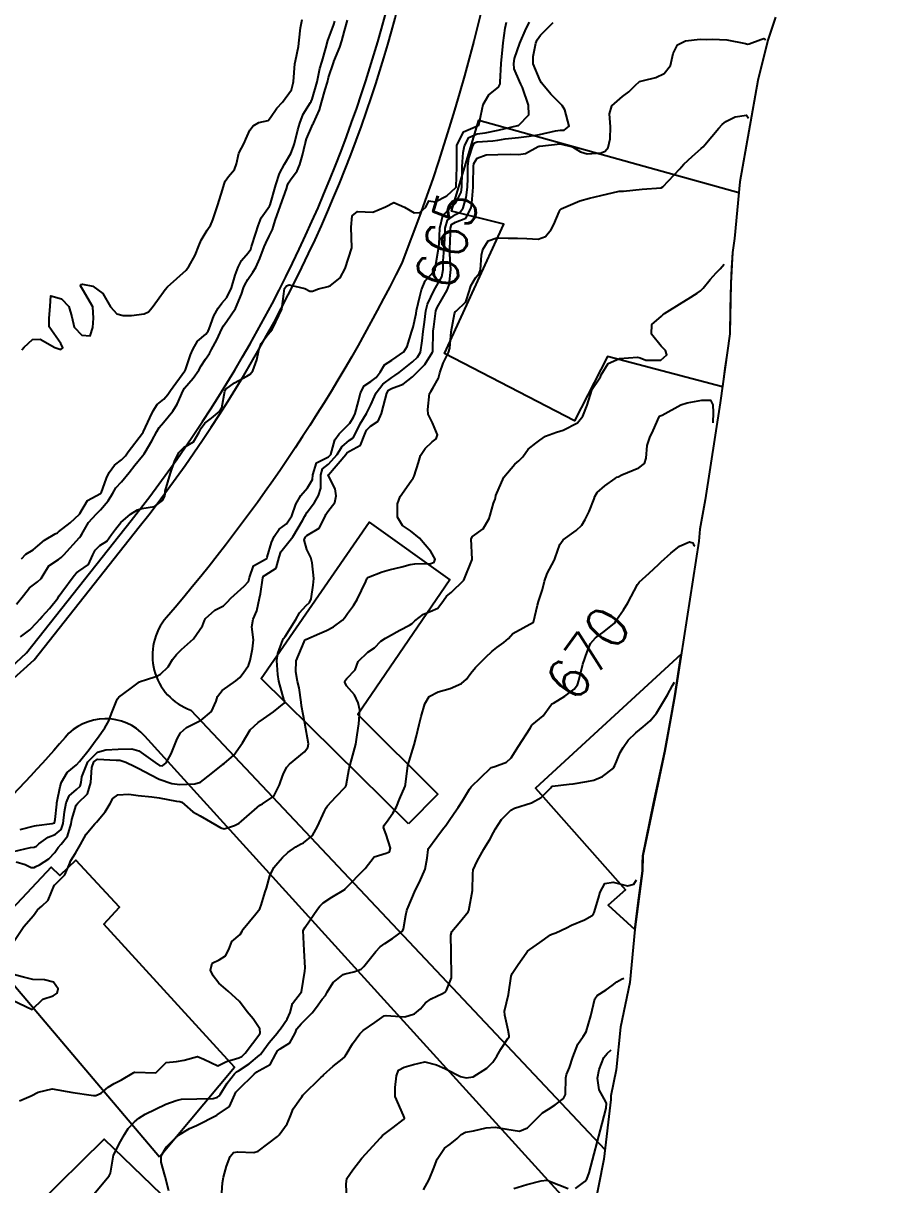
# Model space of a CAD drawing. Header units: metres. Extents: x 292545 to 299085, y 7450245 to 7463078.
# Drawn here: x 296608.3 to 296691.5, y 7459777.6 to 7459889.9 of the extents above; entities that cross this region are included whole.
import ezdxf
from ezdxf.enums import TextEntityAlignment as Align

# ---------------------------------------------------------------- set-up
doc = ezdxf.new("R2010")
doc.units = ezdxf.units.M
for name, color, linetype in [('Area', 45, 'Continuous'), ('Area Verde e Lazer', 94, 'Continuous'), ('Cotas', 45, 'Continuous'), ('Curvas de Nivel 1m', 11, 'Continuous'), ('Curvas de Nivel 5m', 15, 'Continuous'), ('Edificações', 30, 'Continuous'), ('Vias Primárias', 230, 'Continuous')]:
    doc.layers.add(name, color=color, linetype=linetype)
doc.styles.add('Style-STANDARD', font='STANDARD.shx')

msp = doc.modelspace()

# ---------------------------------------------------------------- linework, layer by layer
at = {"layer": 'Area'}
msp.add_polyline3d([(296680.99, 7459890.49, 670.66), (296680.27, 7459888.27, 670.64), (296679.31, 7459884.36, 666.42), (296677.57, 7459874.58, 667.24), (296677.04, 7459869.11, 671.15), (296676.84, 7459867.76, 671.18), (296676.69, 7459864.75, 671.75), (296676.59, 7459859.89, 671.3), (296675.65, 7459853.2, 676.86), (296674.22, 7459843.83, 679.62), (296673.7, 7459841.01, 681.25), (296673.6, 7459839.82, 682.29), (296671.28, 7459824.87, 681.9), (296670.3, 7459819.52, 679.49), (296668.17, 7459809.4, 677.03), (296668.16, 7459807.95, 675.07), (296667.41, 7459802.3, 672.15), (296666.94, 7459797.18, 673.9), (296666.04, 7459792.84, 673.4), (296665.59, 7459788.73, 673.09), (296665.08, 7459786.22, 677), (296665.09, 7459785.85, 677.62), (296664.4, 7459780.1, 673.65), (296663.39, 7459774.86, 674.38)], dxfattribs=at)
at = {"layer": 'Area Verde e Lazer'}
msp.add_lwpolyline([(296550.63, 7459772.2), (296562.64, 7459784.78), (296588.2, 7459810), (296608.61, 7459829.03), (296618.72, 7459841.83, 0.086848), (296641, 7459883.09, 0.079325), (296647.83, 7459924.45, 0.02166), (296648.24, 7459954.06), (296636.58, 7459938.78, 0.038509), (296631.42, 7459928.37, 0.053903), (296631.45, 7459918.75, -0.109616), (296630.3, 7459908.17, -0.222641), (296621.03, 7459898.5, -0.151286), (296608.55, 7459897.64, 0.438059), (296607.11, 7459896.67), (296603.59, 7459889.54), (296592.18, 7459868.24), (296584.12, 7459852.56), (296575.45, 7459835.13), (296565.9, 7459817.52), (296556.8, 7459800.37), (296549.5, 7459786.67), (296541.52, 7459771.29)], format="xyb", dxfattribs=at)
at = {"layer": 'Curvas de Nivel 1m', "flags": 128}
for points, elevation in [([(296608.17, 7459858.34), (296608.38, 7459858.58), (296609.19, 7459859.32), (296609.94, 7459859.36), (296611.34, 7459858.55), (296611.93, 7459858.37), (296612.13, 7459858.54), (296611.94, 7459858.96), (296610.82, 7459860.55), (296610.79, 7459861.37), (296610.91, 7459862.55), (296610.97, 7459863.57), (296611.99, 7459863.26), (296612.71, 7459862.52), (296612.99, 7459861.54), (296613.22, 7459860.52), (296613.95, 7459859.74), (296614.76, 7459859.69), (296615.04, 7459860.5), (296615.08, 7459861.39), (296615.04, 7459862.5), (296614.01, 7459864.21), (296613.82, 7459864.51), (296613.87, 7459864.66), (296614.01, 7459864.69), (296615.01, 7459864.5), (296616, 7459863.79), (296616.74, 7459862.48), (296617.34, 7459861.83), (296617.97, 7459861.65), (296618.76, 7459861.67), (296619.98, 7459861.82), (296620.4, 7459862.02), (296620.77, 7459862.43), (296621.28, 7459863.14), (296622.01, 7459864.17), (296622.23, 7459864.42), (296624.03, 7459866.03), (296624.19, 7459866.23), (296624.3, 7459866.39), (296624.93, 7459867.49), (296625.26, 7459868.38), (296625.51, 7459868.93), (296626.08, 7459869.91), (296626.27, 7459870.18), (296626.4, 7459870.37), (296626.63, 7459870.9), (296627.12, 7459872.35), (296627.56, 7459873.79), (296627.71, 7459874.35), (296627.82, 7459874.65), (296628.13, 7459875.08), (296628.72, 7459875.76), (296628.91, 7459876.33), (296629.15, 7459877.34), (296629.65, 7459878.33), (296629.81, 7459878.69), (296630.19, 7459879.58), (296630.52, 7459879.99), (296631.08, 7459880.31), (296631.98, 7459880.52), (296632.2, 7459880.79), (296632.8, 7459881.7), (296633.37, 7459882.28), (296634.24, 7459883.48), (296634.39, 7459884.12), (296634.42, 7459884.27), (296634.55, 7459885.98), (296634.6, 7459886.27), (296634.9, 7459887.65), (296634.96, 7459888.26), (296635.08, 7459889.48), (296635.26, 7459890.26)], 659), ([(296607.64, 7459833.73), (296608.32, 7459834.57), (296608.9, 7459835.33), (296609.67, 7459835.91), (296610.02, 7459836.21), (296610.21, 7459836.55), (296610.78, 7459837.46), (296611.7, 7459838.05), (296611.98, 7459838.25), (296612.23, 7459838.53), (296613.72, 7459840.19), (296613.87, 7459840.36), (296613.96, 7459840.51), (296614.61, 7459841.63), (296615.37, 7459842.49), (296615.56, 7459842.67), (296615.75, 7459842.86), (296616.5, 7459843.75), (296616.96, 7459844.48), (296617.26, 7459844.99), (296617.78, 7459845.58), (296618.55, 7459846.46), (296619.08, 7459847.17), (296619.82, 7459848.08), (296619.98, 7459848.28), (296620.08, 7459848.44), (296620.72, 7459849.54), (296621.22, 7459850.43), (296621.45, 7459850.82), (296621.85, 7459851.32), (296622.76, 7459852.41), (296623.18, 7459853.09), (296623.74, 7459854.39), (296623.9, 7459854.63), (296624.71, 7459855.58), (296625.27, 7459856.38), (296625.5, 7459856.79), (296625.92, 7459857.42), (296626.3, 7459857.99), (296626.51, 7459858.36), (296627.01, 7459859.3), (296627.49, 7459860.35), (296627.65, 7459860.67), (296627.97, 7459861.1), (296628.8, 7459862.34), (296629.38, 7459863.71), (296629.58, 7459864.33), (296629.7, 7459864.63), (296630.02, 7459865.13), (296630.5, 7459865.84), (296630.77, 7459866.31), (296631.17, 7459867.18), (296631.6, 7459868.3), (296631.73, 7459868.64), (296632.07, 7459869.33), (296632.4, 7459869.97), (296632.5, 7459870.29), (296632.65, 7459870.85), (296633.15, 7459872.28), (296633.74, 7459873.9), (296633.85, 7459874.27), (296633.93, 7459874.47), (296634.13, 7459874.77), (296634.77, 7459875.63), (296635.03, 7459876.26), (296635.28, 7459877.14), (296635.54, 7459878.26), (296635.68, 7459878.75), (296636.19, 7459879.94), (296636.29, 7459880.15), (296636.34, 7459880.25), (296636.92, 7459881.54), (296637.14, 7459882.24), (296637.49, 7459883.49), (296637.7, 7459884.23), (296637.81, 7459884.66), (296638.27, 7459886.09), (296638.31, 7459886.18), (296638.33, 7459886.22), (296638.9, 7459887.6), (296639.08, 7459888.21), (296639.34, 7459889.17), (296639.65, 7459890.21)], 661), ([(296608.01, 7459811.95), (296609.39, 7459812.32), (296609.59, 7459812.36), (296611.08, 7459812.54), (296611.33, 7459812.6), (296611.4, 7459812.92), (296611.53, 7459814.42), (296611.54, 7459814.54), (296611.86, 7459816.11), (296612.01, 7459816.53), (296612.53, 7459817.46), (296613.46, 7459818.21), (296613.73, 7459818.52), (296614.66, 7459819.68), (296615.25, 7459820.49), (296615.35, 7459820.63), (296615.49, 7459820.8), (296616.19, 7459821.8), (296616.57, 7459822.48), (296616.82, 7459823.17), (296617.34, 7459824.47), (296617.41, 7459824.59), (296617.54, 7459824.75), (296618.64, 7459825.55), (296619.55, 7459826.23), (296619.69, 7459826.3), (296620.11, 7459826.43), (296621.2, 7459826.79), (296621.56, 7459826.98), (296622.29, 7459827.7), (296622.74, 7459828.41), (296623.1, 7459828.89), (296623.59, 7459829.35), (296624.74, 7459830.38), (296625.62, 7459831.64), (296625.82, 7459832.17), (296625.91, 7459832.37), (296626.83, 7459833.17), (296627.64, 7459833.58), (296628.03, 7459833.96), (296628.36, 7459834.34), (296629.66, 7459835.47), (296630.07, 7459835.92), (296630.17, 7459836.32), (296630.55, 7459837.45), (296631.7, 7459838.08), (296631.84, 7459838.16), (296631.89, 7459838.3), (296632.29, 7459839.72), (296632.54, 7459840.29), (296633.03, 7459840.99), (296633.74, 7459841.5), (296634.25, 7459842.27), (296634.63, 7459843.4), (296635.13, 7459844.26), (296635.78, 7459845), (296636.24, 7459845.8), (296636.29, 7459846.25), (296636.64, 7459847.4), (296637.81, 7459847.99), (296638.03, 7459848.23), (296638.43, 7459849.62), (296638.83, 7459850.22), (296639.85, 7459851.25), (296640.23, 7459851.82), (296640.39, 7459852.19), (296640.69, 7459853.38), (296640.91, 7459854.19), (296641.25, 7459854.84), (296641.9, 7459855.27), (296642.42, 7459855.66), (296642.8, 7459856.17), (296643.22, 7459856.87), (296643.92, 7459857.35), (296645.09, 7459858.14), (296645.42, 7459858.66), (296645.85, 7459860.13), (296645.97, 7459860.54), (296646.26, 7459861.84), (296646.32, 7459862.13), (296646.63, 7459863.49), (296646.79, 7459864.12), (296647.13, 7459865), (296648.03, 7459865.94), (296648.1, 7459866.04), (296648.12, 7459866.11), (296648.12, 7459866.2), (296648.45, 7459868.1), (296648.49, 7459868.54), (296648.55, 7459870.1), (296648.86, 7459871.33), (296649.62, 7459872.09), (296650.11, 7459872.54), (296650.61, 7459873.59), (296650.69, 7459874.07), (296650.72, 7459875.49), (296650.73, 7459876.07), (296650.83, 7459877.41), (296650.95, 7459878.07), (296651.37, 7459878.87), (296652.18, 7459879.21), (296652.93, 7459879.3), (296654.19, 7459879.56), (296656.1, 7459880.01), (296656.17, 7459880.04), (296656.19, 7459880.06), (296657.16, 7459881.04), (296657.12, 7459882), (296656.54, 7459883.71), (296656.4, 7459884.01), (296656.25, 7459884.31), (296655.76, 7459885.51), (296655.71, 7459886.02), (296655.79, 7459886.49), (296656.29, 7459887.97), (296656.31, 7459888), (296656.91, 7459889.4), (296657.23, 7459890)], 664), ([(296608.03, 7459830.58), (296608.93, 7459831.26), (296609.62, 7459831.97), (296609.9, 7459832.29), (296610.14, 7459832.55), (296610.85, 7459833.33), (296611.65, 7459834.34), (296611.78, 7459834.54), (296612.04, 7459834.91), (296613.22, 7459836.52), (296613.43, 7459836.76), (296613.68, 7459836.95), (296614.61, 7459837.58), (296615.01, 7459838.5), (296615.24, 7459838.96), (296615.71, 7459839.43), (296616.37, 7459839.83), (296616.84, 7459840.48), (296617.21, 7459840.99), (296617.73, 7459841.63), (296618.65, 7459842.46), (296619.33, 7459842.86), (296619.75, 7459843), (296620.98, 7459843.2), (296621.76, 7459843.77), (296621.98, 7459844.2), (296622, 7459844.42), (296622.02, 7459844.66), (296622.54, 7459846.41), (296622.93, 7459847.53), (296623.34, 7459848.4), (296623.82, 7459848.9), (296624.76, 7459849.45), (296625.29, 7459850.38), (296625.48, 7459850.75), (296625.85, 7459851.25), (296626.48, 7459851.74), (296627.28, 7459852.36), (296627.48, 7459852.74), (296627.79, 7459854.35), (296627.82, 7459854.42), (296627.89, 7459854.53), (296628.71, 7459855.14), (296629.91, 7459855.79), (296630.24, 7459855.98), (296630.49, 7459856.31), (296630.88, 7459857.36), (296631.08, 7459858.31), (296631.31, 7459858.94), (296631.96, 7459859.86), (296632.18, 7459860.07), (296632.35, 7459860.29), (296632.71, 7459861.03), (296633.29, 7459862.28), (296633.48, 7459863.76), (296633.55, 7459864.28), (296633.75, 7459864.53), (296634.01, 7459864.63), (296635.5, 7459864.26), (296636, 7459864.01), (296636.25, 7459864), (296636.82, 7459864.24), (296637.77, 7459864.47), (296638.01, 7459864.56), (296638.93, 7459865.31), (296639.41, 7459866.21), (296640.05, 7459868.2), (296639.98, 7459870.2), (296640.09, 7459871.29), (296640.59, 7459871.7), (296642.1, 7459871.66), (296643.32, 7459872.16), (296644.11, 7459872.58), (296645.14, 7459872.14), (296646.09, 7459871.58), (296646.62, 7459871.6), (296647.21, 7459872.12), (296647.5, 7459872.73), (296648.11, 7459872.64), (296649.25, 7459873.23), (296650.12, 7459874.04), (296650.14, 7459874.06), (296650.14, 7459874.08), (296650.19, 7459876.04), (296650.19, 7459876.08), (296650.22, 7459878.04), (296650.22, 7459878.08), (296650.85, 7459879.41), (296652.19, 7459880), (296652.24, 7459880.01), (296652.34, 7459880.06), (296652.66, 7459881.61), (296652.76, 7459882.05), (296653.29, 7459882.99), (296654.24, 7459883.72), (296654.39, 7459884.04), (296654.41, 7459884.2), (296654.5, 7459886.03), (296654.66, 7459887.66), (296654.7, 7459888.03), (296654.89, 7459889.44), (296655.01, 7459890.02)], 663), ([(296607.6, 7459808.84), (296608.49, 7459808.57), (296609.06, 7459808.29), (296609.34, 7459808.28), (296609.53, 7459808.37), (296609.86, 7459808.55), (296610.78, 7459809.12), (296611.35, 7459809.72), (296611.68, 7459810.22), (296611.98, 7459810.53), (296612.59, 7459811.31), (296612.92, 7459812.52), (296612.98, 7459812.94), (296613.41, 7459814.32), (296613.57, 7459814.52), (296614.51, 7459815.42), (296614.82, 7459816.5), (296614.92, 7459817.96), (296615.11, 7459818.5), (296615.47, 7459818.75), (296617.27, 7459818.66), (296617.46, 7459818.66), (296617.64, 7459818.65), (296618.23, 7459818.46), (296619.07, 7459818.06), (296619.46, 7459817.87), (296620.64, 7459817.24), (296621.45, 7459816.83), (296622.66, 7459816.41), (296623.44, 7459816.3), (296624.89, 7459816.38), (296625.44, 7459816.54), (296626.46, 7459817.34), (296627.46, 7459818.15), (296627.57, 7459818.24), (296627.73, 7459818.35), (296628.66, 7459819.15), (296629.48, 7459820.33), (296630.24, 7459821.58), (296630.99, 7459822.31), (296631.52, 7459822.65), (296632.49, 7459823.32), (296633.53, 7459824.18), (296633.57, 7459824.28), (296633.57, 7459824.32), (296633.53, 7459824.44), (296633, 7459826.29), (296632.9, 7459826.95), (296632.81, 7459828.29), (296632.89, 7459828.99), (296633.38, 7459830.28), (296633.46, 7459830.42), (296633.61, 7459830.62), (296634.65, 7459832.26), (296634.99, 7459832.9), (296635.64, 7459833.62), (296635.98, 7459833.91), (296636.13, 7459834.25), (296636.33, 7459835.58), (296636.38, 7459836.24), (296636.21, 7459837.73), (296636.08, 7459838.25), (296635.71, 7459839.04), (296635.45, 7459839.98), (296635.59, 7459840.25), (296635.72, 7459840.38), (296636.89, 7459841.08), (296637.48, 7459842.23), (296637.55, 7459842.42), (296637.75, 7459842.71), (296638.41, 7459843.58), (296638.55, 7459844.22), (296638.44, 7459844.88), (296637.79, 7459846.14), (296637.77, 7459846.23), (296637.78, 7459846.25), (296637.79, 7459846.26), (296639.47, 7459848.21), (296639.62, 7459848.4), (296639.82, 7459848.54), (296640.89, 7459849.12), (296641.31, 7459850.19), (296641.46, 7459850.57), (296641.85, 7459850.95), (296642.6, 7459851.43), (296642.94, 7459852.17), (296643.12, 7459852.92), (296643.45, 7459854.16), (296643.61, 7459854.44), (296643.89, 7459854.6), (296645.01, 7459855.03), (296645.91, 7459855.71), (296646.11, 7459855.93), (296646.33, 7459856.13), (296647.12, 7459856.92), (296647.87, 7459858.11), (296647.88, 7459858.17), (296647.93, 7459860.11), (296647.93, 7459860.15), (296647.97, 7459860.55), (296648.19, 7459862.11), (296648.32, 7459862.44), (296649.27, 7459864.09), (296649.48, 7459864.62), (296649.64, 7459866.09), (296649.54, 7459867.58), (296649.54, 7459868.09), (296649.58, 7459869.6), (296649.6, 7459870.09), (296649.7, 7459870.46), (296650.08, 7459870.68), (296651.09, 7459871.07), (296651.6, 7459872.07), (296651.67, 7459872.5), (296651.79, 7459874.06), (296651.8, 7459874.39), (296651.82, 7459876.06), (296651.86, 7459876.36), (296652.16, 7459876.88), (296653.04, 7459877.18), (296654.16, 7459877.23), (296655.38, 7459877.24), (296656.17, 7459877.22), (296656.85, 7459877.32), (296658.07, 7459877.99), (296658.15, 7459878.02), (296658.17, 7459878.02), (296658.22, 7459878.03), (296660.18, 7459878.26), (296661.37, 7459877.95), (296662.17, 7459877.48), (296662.8, 7459877.3), (296664.17, 7459877.39), (296664.55, 7459877.53), (296664.84, 7459877.91), (296665.02, 7459878.74), (296665.07, 7459879.91), (296664.97, 7459881.15), (296665.2, 7459881.91), (296666.23, 7459882.82), (296666.84, 7459883.28), (296667.43, 7459883.88), (296667.85, 7459884.27), (296668.25, 7459884.39), (296669.45, 7459884.66), (296670.25, 7459885.05), (296670.87, 7459885.84), (296671.13, 7459886.99), (296671.54, 7459887.83), (296672.3, 7459888.22), (296673.73, 7459888.37), (296674.3, 7459888.35), (296674.87, 7459888.36), (296676.3, 7459888.31), (296678.11, 7459887.94), (296678.29, 7459887.89), (296678.46, 7459887.92), (296679.59, 7459888.33), (296679.87, 7459888.45), (296679.96, 7459888.4), (296680, 7459888.29)], 666), ([(296607.26, 7459800.94), (296608.37, 7459802.57), (296609.28, 7459803.63), (296609.67, 7459804.18), (296610.11, 7459804.55), (296610.71, 7459805.14), (296611.29, 7459806.54), (296611.3, 7459806.56), (296611.32, 7459806.57), (296612.31, 7459807.56), (296612.73, 7459808.53), (296612.91, 7459808.96), (296613.35, 7459809.68), (296613.84, 7459810.51), (296614.38, 7459811.5), (296615.21, 7459812.49), (296615.39, 7459812.68), (296616.21, 7459813.67), (296616.69, 7459814.48), (296616.95, 7459814.95), (296617.43, 7459815.32), (296618.51, 7459815.37), (296619.42, 7459815.23), (296620.72, 7459815.13), (296621.42, 7459815.02), (296623.12, 7459814.7), (296623.42, 7459814.66), (296623.62, 7459814.61), (296623.87, 7459814.39), (296624.7, 7459813.67), (296625.4, 7459813.29), (296627.02, 7459812.35), (296627.39, 7459812.12), (296627.71, 7459812.02), (296628.72, 7459812.34), (296629.16, 7459812.57), (296629.4, 7459812.76), (296631.18, 7459814.3), (296631.41, 7459814.43), (296632.52, 7459815.19), (296633.07, 7459816.28), (296633.16, 7459816.56), (296633.45, 7459817.38), (296633.76, 7459817.98), (296634.02, 7459818.27), (296635.48, 7459819.46), (296635.82, 7459819.9), (296635.86, 7459820.25), (296635.51, 7459822.25), (296635.18, 7459823.91), (296635.15, 7459824.26), (296634.96, 7459825.67), (296634.82, 7459826.26), (296634.64, 7459827.19), (296634.69, 7459828.26), (296635.44, 7459830.09), (296635.53, 7459830.25), (296635.6, 7459830.33), (296636.93, 7459830.92), (296637.61, 7459831.2), (296638.29, 7459831.55), (296639.15, 7459832.21), (296639.37, 7459832.47), (296639.63, 7459832.83), (296640.22, 7459833.62), (296640.56, 7459834.2), (296641.41, 7459835.92), (296641.51, 7459836.18), (296641.57, 7459836.29), (296641.68, 7459836.35), (296642.99, 7459836.86), (296643.68, 7459837.07), (296644.88, 7459837.34), (296645.69, 7459837.57), (296646.16, 7459837.65), (296647.69, 7459837.67), (296648, 7459837.79), (296648.12, 7459838.11), (296647.7, 7459838.85), (296646.61, 7459840.12), (296645.73, 7459840.84), (296644.95, 7459841.36), (296644.48, 7459842.15), (296644.46, 7459843.45), (296644.73, 7459844.15), (296645.79, 7459845.66), (296645.98, 7459845.94), (296646.08, 7459846.13), (296646.5, 7459847.43), (296646.7, 7459848.12), (296647.13, 7459848.81), (296647.83, 7459849.43), (296648.21, 7459849.74), (296648.34, 7459850.11), (296647.85, 7459851.27), (296647.44, 7459852.11), (296647.4, 7459852.58), (296647.58, 7459854.11), (296647.69, 7459854.31), (296647.89, 7459854.63), (296648.42, 7459855.59), (296648.57, 7459856.1), (296648.87, 7459857.05), (296649.4, 7459858.09), (296649.52, 7459858.51), (296649.65, 7459860.08), (296649.98, 7459861.83), (296650.05, 7459862.02), (296650.14, 7459862.08), (296651.08, 7459862.98), (296651.43, 7459864.07), (296651.56, 7459864.51), (296652.02, 7459865.3), (296652.36, 7459865.72), (296652.48, 7459866.06), (296652.6, 7459867.5), (296652.73, 7459868.05), (296653.23, 7459868.88), (296654.06, 7459869.17), (296655.17, 7459869.13), (296656.06, 7459869.13), (296656.96, 7459869.11), (296658.06, 7459869.04), (296658.77, 7459869.28), (296659.32, 7459869.98), (296659.59, 7459870.46), (296660.1, 7459871.68), (296660.19, 7459871.88), (296660.28, 7459871.97), (296662.11, 7459872.74), (296663.03, 7459873.01), (296664.12, 7459873.25), (296665.88, 7459873.66), (296666.12, 7459873.68), (296666.32, 7459873.69), (296668.12, 7459873.87), (296669.97, 7459874), (296670.13, 7459874.08), (296671.75, 7459875.83), (296671.93, 7459876.04), (296672.15, 7459876.27), (296672.94, 7459877.03), (296673.83, 7459877.8), (296674.01, 7459877.97), (296674.18, 7459878.17), (296675.54, 7459879.78), (296675.85, 7459880.12), (296676.2, 7459880.42), (296677.11, 7459880.86), (296678.21, 7459881.01), (296678.4, 7459880.73)], 667), ([(296607.93, 7459785.72), (296609.08, 7459786.22), (296609.75, 7459786.56), (296611.09, 7459786.9), (296613.08, 7459786.52), (296614.85, 7459786.26), (296615.08, 7459786.23), (296615.33, 7459786.24), (296615.83, 7459786.48), (296616.5, 7459787.06), (296617.09, 7459787.41), (296617.79, 7459787.77), (296618.99, 7459788.45), (296619.06, 7459788.49), (296619.1, 7459788.5), (296621.1, 7459788.42), (296622.1, 7459789.43), (296623.12, 7459789.54), (296623.84, 7459789.67), (296625.13, 7459790.01), (296625.74, 7459789.75), (296627.11, 7459789.12), (296627.94, 7459789.53), (296629.13, 7459789.88), (296629.44, 7459790.02), (296629.74, 7459790.32), (296631.15, 7459792.2), (296631.2, 7459792.26), (296631.21, 7459792.3), (296631.16, 7459792.67), (296630.51, 7459793.65), (296629.94, 7459794.32), (296629.19, 7459795.32), (296628.1, 7459796.34), (296627.21, 7459797.1), (296626.67, 7459797.81), (296626.41, 7459798.36), (296626.55, 7459799.04), (296627.23, 7459799.35), (296627.85, 7459799.73), (296628.16, 7459800.34), (296628.46, 7459801.14), (296629.27, 7459801.82), (296629.46, 7459802.14), (296629.57, 7459802.33), (296630.79, 7459803.81), (296631.16, 7459804.3), (296631.21, 7459804.38), (296631.3, 7459804.65), (296631.69, 7459805.92), (296631.82, 7459806.29), (296632.14, 7459807.48), (296632.52, 7459808.29), (296632.9, 7459808.73), (296633.35, 7459809.24), (296633.88, 7459809.75), (296634.64, 7459810.27), (296635.1, 7459810.53), (296635.37, 7459810.68), (296636.24, 7459811.38), (296636.73, 7459812.24), (296637.41, 7459813.72), (296637.59, 7459814.05), (296637.72, 7459814.23), (296638.51, 7459815.13), (296639.43, 7459816.09), (296639.5, 7459816.21), (296639.81, 7459817.85), (296639.89, 7459818.2), (296640.06, 7459818.79), (296640.43, 7459820.2), (296640.57, 7459821.12), (296640.75, 7459822.19), (296640.84, 7459823.5), (296640.67, 7459824.19), (296640.32, 7459824.98), (296639.55, 7459825.84), (296639.39, 7459826.21), (296639.4, 7459826.37), (296639.56, 7459826.56), (296640.37, 7459827.39), (296640.68, 7459828.19), (296641.59, 7459829.09), (296642.26, 7459829.51), (296642.87, 7459830.17), (296643.3, 7459830.47), (296643.61, 7459830.61), (296644.7, 7459831.23), (296645.62, 7459831.7), (296645.88, 7459831.86), (296646.14, 7459832.12), (296646.97, 7459832.78), (296647.64, 7459833.03), (296648.38, 7459833.37), (296648.92, 7459834.1), (296649.22, 7459834.53), (296649.66, 7459834.87), (296650.89, 7459836.07), (296651.69, 7459838.06), (296651.6, 7459840.06), (296651.73, 7459840.29), (296652.76, 7459841.03), (296653.34, 7459842.04), (296653.44, 7459842.35), (296653.76, 7459843.5), (296653.9, 7459843.91), (296653.94, 7459844.04), (296653.99, 7459844.26), (296654.75, 7459846.03), (296655.81, 7459847.27), (296656.21, 7459847.6), (296656.58, 7459848), (296657.1, 7459848.73), (296657.83, 7459849.3), (296658.22, 7459849.6), (296658.79, 7459849.98), (296659.85, 7459850.38), (296660.47, 7459850.58), (296661.86, 7459851.27), (296662.4, 7459851.93), (296662.81, 7459852.99), (296663.08, 7459853.93), (296663.29, 7459854.53), (296663.91, 7459855.43), (296664.09, 7459855.74), (296664.16, 7459855.92), (296664.83, 7459857.01), (296665.93, 7459857.49), (296667.66, 7459857.61), (296667.93, 7459857.55), (296668.46, 7459857.33), (296669.93, 7459857.35), (296670.49, 7459857.84), (296670.36, 7459858.27), (296669.94, 7459858.69), (296669.01, 7459859.86), (296669.04, 7459860.78), (296669.98, 7459861.58), (296670.12, 7459861.71), (296670.29, 7459861.85), (296671.99, 7459862.91), (296672.55, 7459863.26), (296673.43, 7459863.81), (296673.76, 7459864.05), (296674.01, 7459864.29), (296674.7, 7459865.12), (296675.28, 7459865.79), (296675.65, 7459866.17), (296676.04, 7459866.62)], 668), ([(296614.96, 7459776.5), (296616.6, 7459778.48), (296616.72, 7459778.74), (296617.01, 7459780.47), (296617.71, 7459781.78), (296618.07, 7459782.46), (296618.45, 7459783.05), (296619.05, 7459783.7), (296619.46, 7459784.04), (296620.09, 7459784.43), (296621.07, 7459784.91), (296622.08, 7459785.4), (296623.08, 7459785.77), (296623.6, 7459785.87), (296625.08, 7459785.92), (296626.66, 7459785.94), (296627.08, 7459786.08), (296627.23, 7459786.2), (296627.33, 7459786.35), (296628.02, 7459787.42), (296628.73, 7459788.33), (296628.92, 7459788.52), (296629.11, 7459788.63), (296630.13, 7459789.3), (296631.13, 7459790.13), (296631.22, 7459790.21), (296631.28, 7459790.3), (296632.07, 7459791.36), (296632.84, 7459792.28), (296632.97, 7459792.46), (296633.16, 7459792.7), (296633.82, 7459793.62), (296634.09, 7459794.27), (296634.33, 7459795.13), (296635.2, 7459796.26), (296635.53, 7459798.26), (296635.56, 7459798.59), (296635.44, 7459800.26), (296635.35, 7459802.18), (296635.37, 7459802.26), (296635.55, 7459802.53), (296636.75, 7459804.24), (296636.98, 7459804.55), (296637.3, 7459804.86), (296638.11, 7459805.42), (296639.32, 7459806.14), (296639.37, 7459806.16), (296639.42, 7459806.21), (296641.34, 7459808.18), (296642.2, 7459809.33), (296643.36, 7459809.66), (296643.71, 7459809.81), (296643.79, 7459810.16), (296643.38, 7459811.49), (296643.12, 7459812.16), (296643.17, 7459812.39), (296643.4, 7459812.68), (296644.03, 7459813.53), (296644.37, 7459814.15), (296644.66, 7459814.9), (296645.2, 7459816.14), (296645.26, 7459816.32), (296645.46, 7459818.14), (296646.08, 7459820.13), (296646.26, 7459820.9), (296646.56, 7459822.12), (296646.75, 7459822.88), (296647.1, 7459824.12), (296647.54, 7459824.82), (296648.39, 7459825.26), (296649.55, 7459825.58), (296650.65, 7459826.07), (296651.14, 7459826.48), (296651.57, 7459827.06), (296652.01, 7459827.62), (296652.43, 7459828.05), (296653.02, 7459828.62), (296653.59, 7459829.16), (296654.08, 7459829.55), (296654.76, 7459830.03), (296655.19, 7459830.44), (296655.61, 7459830.9), (296657.62, 7459831.99), (296658, 7459833.64), (296658.11, 7459833.99), (296658.5, 7459835.15), (296658.69, 7459835.98), (296658.94, 7459836.72), (296659.6, 7459837.97), (296659.63, 7459838.04), (296659.7, 7459838.23), (296660.17, 7459839.51), (296660.49, 7459839.96), (296661.73, 7459840.88), (296662.3, 7459841.37), (296662.61, 7459841.93), (296662.99, 7459842.69), (296663.47, 7459843.92), (296663.55, 7459844.14), (296663.77, 7459844.55), (296664.5, 7459845.19), (296665.52, 7459845.9), (296665.68, 7459846.01), (296665.79, 7459846.07), (296666.14, 7459846.24), (296667.8, 7459846.93), (296668.35, 7459847.33), (296668.49, 7459847.86), (296668.59, 7459849.1), (296668.85, 7459849.86), (296669.18, 7459850.52), (296669.77, 7459851.85), (296669.81, 7459851.91), (296669.86, 7459851.94), (296670.05, 7459852.03), (296671.87, 7459853.02), (296672.47, 7459853.22), (296673.88, 7459853.46), (296674.72, 7459853.46), (296674.96, 7459853.03), (296674.99, 7459852.27), (296674.95, 7459851.28)], 669), ([(296627.46, 7459776.34), (296627.55, 7459777.78), (296627.65, 7459778.34), (296627.93, 7459779.41), (296628.29, 7459780.34), (296628.63, 7459780.73), (296629.02, 7459780.8), (296630.59, 7459780.74), (296631.02, 7459780.87), (296632.87, 7459782.28), (296633.03, 7459782.44), (296633.82, 7459783.5), (296634.14, 7459784.27), (296634.39, 7459784.94), (296635.08, 7459785.94), (296635.21, 7459786.12), (296635.33, 7459786.26), (296637.1, 7459788.02), (296637.21, 7459788.12), (296637.33, 7459788.23), (296638.26, 7459789.07), (296639.13, 7459789.75), (296639.37, 7459789.97), (296639.52, 7459790.21), (296640.11, 7459791.23), (296640.82, 7459792.19), (296640.98, 7459792.37), (296641.16, 7459792.52), (296642.29, 7459793.3), (296643.17, 7459793.93), (296643.37, 7459793.96), (296645.17, 7459793.86), (296646.12, 7459794.13), (296646.68, 7459794.62), (296647.19, 7459795.21), (296647.71, 7459795.59), (296648.81, 7459796.09), (296649.06, 7459796.24), (296649.21, 7459796.42), (296649.68, 7459797.63), (296649.7, 7459798.09), (296649.67, 7459799.65), (296649.67, 7459800.09), (296649.61, 7459801.74), (296649.71, 7459802.09), (296650.42, 7459802.94), (296651.29, 7459803.99), (296651.34, 7459804.07), (296651.36, 7459804.14), (296651.71, 7459806.06), (296651.74, 7459807.66), (296651.8, 7459808.06), (296652.18, 7459808.89), (296652.82, 7459810.05), (296653.02, 7459810.39), (296653.38, 7459810.99), (296653.76, 7459811.66), (296653.95, 7459812.03), (296654.52, 7459812.92), (296655.41, 7459813.83), (296655.77, 7459814.01), (296657.42, 7459814.53), (296658.36, 7459815.04), (296659.26, 7459815.97), (296659.34, 7459816.07), (296659.44, 7459816.14), (296661.06, 7459816.33), (296661.44, 7459816.37), (296662.78, 7459816.59), (296663.45, 7459816.74), (296664.28, 7459817.09), (296665.34, 7459817.9), (296665.39, 7459817.97), (296665.47, 7459818.13), (296665.98, 7459819.39), (296666.27, 7459819.89), (296666.78, 7459820.6), (296667.5, 7459821.29), (296668.22, 7459821.87), (296668.9, 7459822.47), (296669.52, 7459823.22), (296670.58, 7459824.97), (296671.06, 7459825.88), (296671.23, 7459826.21)], 671), ([(296639.56, 7459776.2), (296639.52, 7459777.66), (296639.59, 7459778.2), (296640.14, 7459779.05), (296641.01, 7459780.19), (296642.82, 7459782.16), (296643.03, 7459782.36), (296644.04, 7459783.16), (296645.05, 7459783.91), (296645.14, 7459784.06), (296645.13, 7459784.14), (296645.06, 7459784.32), (296644.24, 7459786.15), (296644.24, 7459787), (296644.38, 7459788.15), (296644.58, 7459788.68), (296645.11, 7459788.98), (296646.01, 7459789.24), (296647.12, 7459789.48), (296648.24, 7459789.22), (296649.11, 7459788.81), (296650.55, 7459788.08), (296651.1, 7459787.94), (296651.77, 7459788.06), (296653.11, 7459788.89), (296653.69, 7459789.46), (296654.07, 7459790.03), (296654.45, 7459790.71), (296655.15, 7459791.76), (296655.25, 7459791.92), (296655.26, 7459792.02), (296655.16, 7459792.56), (296654.86, 7459794.02), (296654.81, 7459794.39), (296655.2, 7459796.02), (296655.46, 7459797.78), (296655.55, 7459798.02), (296656.14, 7459798.92), (296656.9, 7459800), (296657.05, 7459800.19), (296657.25, 7459800.37), (296658.22, 7459801.02), (296659.27, 7459801.78), (296659.4, 7459801.84), (296659.78, 7459801.96), (296660.79, 7459802.44), (296661.28, 7459802.72), (296662.56, 7459803.21), (296663.29, 7459803.64), (296663.42, 7459803.79), (296663.48, 7459803.92), (296663.91, 7459805.31), (296664.06, 7459805.91), (296664.51, 7459806.73), (296665.33, 7459806.85), (296666.69, 7459806.52), (296667.32, 7459806.67), (296667.57, 7459807.1)], 672), ([(296607.19, 7459795.48), (296609.17, 7459794.56), (296610.19, 7459795.55), (296611.19, 7459795.89), (296611.59, 7459796.14), (296611.67, 7459796.54), (296611.21, 7459797.19), (296610.34, 7459797.42), (296609.21, 7459797.47), (296608.31, 7459797.67), (296607.22, 7459797.96)], 667), ([(296646.97, 7459777.12), (296647.54, 7459778.11), (296647.96, 7459779.15), (296648.32, 7459780.1), (296649.02, 7459781.15), (296649.56, 7459781.55), (296650.25, 7459782.08), (296650.64, 7459782.47), (296651.04, 7459782.68), (296651.81, 7459782.82), (296653.04, 7459783.1), (296653.91, 7459783.17), (296655.04, 7459782.98), (296656.25, 7459782.8), (296657.04, 7459783.1), (296657.89, 7459783.99), (296658.49, 7459784.55), (296659.07, 7459784.93), (296659.71, 7459785.33), (296660.52, 7459785.96), (296660.7, 7459786.34), (296660.75, 7459787.95), (296660.8, 7459788.26), (296661.11, 7459788.96), (296661.42, 7459789.95), (296661.89, 7459791.2), (296662.41, 7459791.94), (296662.7, 7459792.39), (296663.17, 7459793.93), (296663.53, 7459795.59), (296663.77, 7459795.91), (296664.64, 7459796.46), (296665.21, 7459796.88), (296665.66, 7459797.24), (296666.12, 7459797.49), (296666.36, 7459797.57)], 673), ([(296661.66, 7459777.26), (296662.57, 7459777.93), (296662.76, 7459778.16), (296663, 7459778.75), (296664.26, 7459783.52), (296664.63, 7459785.02), (296664.66, 7459785.49), (296664.46, 7459785.91), (296663.96, 7459786.79), (296663.8, 7459787.92), (296663.96, 7459788.76), (296664.42, 7459789.91), (296664.72, 7459790.31), (296665.13, 7459790.65)], 674), ([(296655.73, 7459777.25), (296656.98, 7459777.62), (296658.35, 7459777.98), (296658.91, 7459778.05), (296658.98, 7459778.04), (296659.17, 7459777.97), (296660.98, 7459777.26)], 674)]:
    msp.add_lwpolyline(points, dxfattribs=dict(at, elevation=elevation))
at = {"layer": 'Curvas de Nivel 5m', "flags": 128}
for points, elevation in [([(296607.36, 7459809.83), (296609.01, 7459810.21), (296609.36, 7459810.25), (296609.58, 7459810.34), (296609.8, 7459810.56), (296610.7, 7459811.22), (296611.38, 7459811.49), (296611.97, 7459811.95), (296612.15, 7459812.53), (296612.29, 7459813.65), (296612.45, 7459814.53), (296612.73, 7459815.22), (296613.43, 7459815.83), (296613.8, 7459816.15), (296613.9, 7459816.51), (296613.97, 7459817.04), (296614.54, 7459818.5), (296615.47, 7459819.42), (296616.29, 7459819.67), (296617.48, 7459819.74), (296618.8, 7459819.77), (296619.47, 7459819.55), (296621.04, 7459818.42), (296621.46, 7459818.16), (296621.77, 7459818.11), (296622.1, 7459818.41), (296622.6, 7459819.28), (296623.06, 7459820.4), (296623.16, 7459820.73), (296623.5, 7459821.32), (296624.07, 7459821.83), (296625.18, 7459822.38), (296625.51, 7459822.53), (296626.51, 7459823.37), (296626.94, 7459824.36), (296627.07, 7459824.82), (296627.54, 7459825.4), (296628.86, 7459826.33), (296629.22, 7459826.66), (296629.56, 7459827.08), (296630.06, 7459827.83), (296630.22, 7459828.31), (296630.47, 7459829.43), (296630.54, 7459830.31), (296630.39, 7459831.54), (296630.53, 7459832.31), (296630.86, 7459833.09), (296631.14, 7459834.31), (296631.23, 7459834.73), (296631.46, 7459836.3), (296631.52, 7459836.46), (296631.68, 7459836.55), (296632.74, 7459837.24), (296633.04, 7459838.29), (296633.19, 7459838.81), (296633.71, 7459839.45), (296634.34, 7459840.27), (296635.3, 7459841.82), (296635.52, 7459842.25), (296635.6, 7459842.4), (296635.75, 7459842.64), (296636.44, 7459843.57), (296636.85, 7459844.24), (296637.06, 7459844.96), (296637.05, 7459846.24), (296637.21, 7459846.83), (296637.8, 7459847.29), (296638.64, 7459848.22), (296639.08, 7459848.96), (296639.83, 7459849.59), (296640.2, 7459849.84), (296640.39, 7459850.19), (296640.86, 7459851.18), (296641.47, 7459852.18), (296641.6, 7459852.44), (296641.88, 7459853.01), (296642.25, 7459853.81), (296642.42, 7459854.17), (296643.05, 7459855.02), (296643.91, 7459855.66), (296644.22, 7459855.84), (296644.62, 7459856.15), (296645.92, 7459857.19), (296646.42, 7459857.63), (296646.69, 7459858.12), (296646.87, 7459859.2), (296646.96, 7459860.12), (296647.07, 7459861.02), (296647.21, 7459862.12), (296647.37, 7459862.74), (296648, 7459864.11), (296648.74, 7459865.38), (296648.87, 7459866.1), (296648.89, 7459866.94), (296648.98, 7459868.1), (296649.04, 7459869.07), (296649.07, 7459870.09), (296649.3, 7459870.87), (296650.09, 7459871.42), (296650.54, 7459871.64), (296650.81, 7459872.07), (296651.11, 7459873.07), (296651.24, 7459874.07), (296651.26, 7459874.94), (296651.28, 7459876.07), (296651.37, 7459876.86), (296651.74, 7459878.06), (296651.9, 7459878.34), (296652.18, 7459878.44), (296653.68, 7459878.54), (296654.18, 7459878.62), (296654.89, 7459878.74), (296656.18, 7459878.85), (296657.2, 7459878.98), (296658.18, 7459879.17), (296659.75, 7459879.52), (296660.19, 7459879.56), (296660.58, 7459879.56), (296661.07, 7459879.95), (296660.64, 7459881.53), (296660.38, 7459881.96), (296660.22, 7459882.13), (296659.3, 7459883.04), (296658.51, 7459883.99), (296658.4, 7459884.14), (296658.25, 7459884.37), (296657.58, 7459886), (296657.59, 7459886.68), (296657.85, 7459887.99), (296657.97, 7459888.32), (296658.3, 7459888.77), (296659.52, 7459889.97)], 665), ([(296608.14, 7459838.13), (296608.56, 7459838.57), (296609.26, 7459839.01), (296609.71, 7459839.39), (296610.34, 7459839.93), (296611.38, 7459840.54), (296611.61, 7459840.65), (296611.72, 7459840.73), (296612.82, 7459841.61), (296613.74, 7459842.45), (296613.77, 7459842.48), (296613.78, 7459842.51), (296614.51, 7459843.76), (296615.77, 7459844.43), (296615.81, 7459844.45), (296615.82, 7459844.49), (296616.33, 7459845.94), (296616.61, 7459846.48), (296617.11, 7459847.17), (296617.81, 7459847.71), (296618.18, 7459848.1), (296618.45, 7459848.46), (296619.84, 7459850.29), (296619.9, 7459850.38), (296619.93, 7459850.44), (296620.52, 7459851.77), (296620.85, 7459852.43), (296621.25, 7459853.05), (296621.88, 7459853.56), (296622.28, 7459854.02), (296622.53, 7459854.41), (296623.91, 7459856.3), (296623.95, 7459856.35), (296623.97, 7459856.39), (296624.46, 7459857.85), (296624.68, 7459858.38), (296625.15, 7459859.17), (296625.96, 7459859.86), (296626.18, 7459860.14), (296626.27, 7459860.37), (296626.73, 7459861.61), (296627.15, 7459862.36), (296627.5, 7459862.84), (296627.99, 7459863.4), (296628.44, 7459864.34), (296628.79, 7459865.56), (296629.06, 7459866.33), (296629.39, 7459866.98), (296630.05, 7459867.72), (296630.29, 7459868.08), (296630.37, 7459868.32), (296630.77, 7459869.61), (296630.99, 7459870.31), (296631.3, 7459871.1), (296632.1, 7459872.22), (296632.14, 7459872.3), (296632.16, 7459872.36), (296632.72, 7459874.29), (296633.06, 7459875.37), (296633.54, 7459876.28), (296634.16, 7459877.33), (296634.43, 7459878), (296634.51, 7459878.27), (296634.83, 7459879.62), (296635.02, 7459880.26), (296635.35, 7459881.12), (296636.07, 7459882.25), (296636.13, 7459882.34), (296636.23, 7459882.57), (296636.7, 7459884.24), (296636.98, 7459885.52), (296637.18, 7459886.24), (296637.55, 7459887.5), (296637.75, 7459888.23), (296638.31, 7459889.78), (296638.42, 7459890.11)], 660), ([(296622.36, 7459777.01), (296622, 7459778.41), (296621.63, 7459779.79), (296621.64, 7459780.41), (296622.15, 7459781.29), (296623.03, 7459782.15), (296623.16, 7459782.27), (296623.3, 7459782.4), (296624.38, 7459783.05), (296625.05, 7459783.33), (296627, 7459784.35), (296627.05, 7459784.38), (296628.23, 7459785.18), (296628.76, 7459786.33), (296628.86, 7459786.55), (296629.09, 7459786.81), (296630.62, 7459788.31), (296630.88, 7459788.53), (296631.11, 7459788.65), (296632.17, 7459789.23), (296632.71, 7459790.28), (296632.86, 7459790.56), (296633.14, 7459790.76), (296634.08, 7459791.34), (296634.57, 7459792.27), (296634.75, 7459792.67), (296635.16, 7459793.17), (296636.22, 7459794.24), (296636.65, 7459794.77), (296637.19, 7459795.55), (296637.5, 7459795.92), (296637.68, 7459796.23), (296638.25, 7459797.18), (296639.22, 7459797.93), (296639.42, 7459798.01), (296640.25, 7459798.2), (296640.95, 7459798.47), (296641.23, 7459798.7), (296642.38, 7459800.17), (296642.8, 7459800.61), (296643.25, 7459800.92), (296643.99, 7459801.42), (296644.94, 7459802.14), (296645.06, 7459802.36), (296645.29, 7459803.68), (296645.36, 7459804.14), (296645.39, 7459804.23), (296646.2, 7459806.13), (296646.59, 7459806.85), (296647.15, 7459808.11), (296647.35, 7459809.19), (296647.45, 7459810.02), (296647.48, 7459810.11), (296648.27, 7459811.21), (296648.93, 7459812.09), (296649.13, 7459812.36), (296649.4, 7459812.72), (296649.96, 7459813.53), (296650.33, 7459814.08), (296650.75, 7459814.74), (296651.43, 7459815.87), (296651.59, 7459816.07), (296652.52, 7459816.98), (296653.46, 7459817.89), (296653.55, 7459817.95), (296653.89, 7459818.04), (296655.02, 7459818.47), (296655.47, 7459818.89), (296656.18, 7459820.01), (296657.28, 7459821.77), (296657.41, 7459821.99), (296657.45, 7459822.04), (296657.5, 7459822.08), (296658.54, 7459822.96), (296659.29, 7459823.97), (296659.4, 7459824.1), (296659.54, 7459824.18), (296660.66, 7459824.84), (296661.55, 7459825.51), (296661.87, 7459825.95), (296661.99, 7459826.37), (296662.39, 7459827.94), (296662.79, 7459829.12), (296663.14, 7459829.93), (296663.61, 7459830.48), (296664.43, 7459831.1), (296665.45, 7459831.9), (296665.52, 7459832), (296665.63, 7459832.22), (296666.33, 7459833.2), (296666.72, 7459833.88), (296667.67, 7459835.66), (296667.75, 7459835.79), (296667.82, 7459835.87), (296668.81, 7459836.73), (296669.69, 7459837.59), (296669.82, 7459837.72), (296669.96, 7459837.85), (296670.88, 7459838.66), (296671.72, 7459839.36), (296672.7, 7459839.78), (296673, 7459839.66), (296673.12, 7459839.43), (296673.22, 7459839.35)], 670)]:
    msp.add_lwpolyline(points, dxfattribs=dict(at, elevation=elevation))
at = {"layer": 'Edificações'}
for points, elevation in [([(296675.87, 7459854.76), (296664.78, 7459857.68), (296661.58, 7459851.48), (296649.02, 7459857.97), (296654.74, 7459870.5), (296649.7, 7459871.73), (296652.34, 7459880.54), (296677.47, 7459873.56), (296677.3, 7459871.84), (296677.04, 7459869.11), (296676.84, 7459867.76), (296676.76, 7459866.25), (296676.69, 7459864.75), (296676.64, 7459862.32), (296676.59, 7459859.89), (296676.3, 7459857.82), (296676.12, 7459856.55)], 675.56), ([(296671.9, 7459828.91), (296657.81, 7459815.94), (296666.5, 7459806.12), (296664.83, 7459804.64), (296667.41, 7459802.3), (296667.78, 7459805.13), (296668.16, 7459807.95), (296668.16, 7459808.68), (296668.17, 7459809.4), (296668.17, 7459809.4), (296669.23, 7459814.46), (296670.3, 7459819.52), (296670.79, 7459822.19), (296671.28, 7459824.87)], 682.01)]:
    msp.add_lwpolyline(points, close=True, dxfattribs=dict(at, elevation=elevation))
for points in [[(296645.52, 7459812.49), (296631.3, 7459826.57), (296641.73, 7459841.68), (296649.52, 7459836.09), (296640.65, 7459823.08), (296648.36, 7459815.37)], [(296621.48, 7459780.3), (296628.72, 7459788.97), (296616.1, 7459802.81), (296617.59, 7459804.45), (296613.37, 7459809), (296611.85, 7459807.52), (296611, 7459808.3), (296602.88, 7459799.68), (296605.52, 7459796.72), (296606.67, 7459797.78)], [(296617.11, 7459768.12), (296609.58, 7459775.57), (296616.13, 7459782.01), (296623.47, 7459774.92)]]:
    msp.add_lwpolyline(points, close=True, dxfattribs=at)
at = {"layer": 'Vias Primárias'}
for points, elevation in [([(296691.47, 7459963.53), (296666.81, 7459970.43, 0.459449), (296655.76, 7459963.06), (296656.93, 7459942.99), (296657.18, 7459920.66, -0.075736), (296644.88, 7459866.73, -0.063136), (296622.14, 7459832.45, 0.525939), (296624.49, 7459823.5), (296664.51, 7459781.03)], 661.03), ([(296663.17, 7459773.47), (296620.06, 7459820.98, 0.451706), (296612.34, 7459820.86, -0.054175), (296593.01, 7459802.67, 0.025389), (296559.85, 7459770.11, 0.000469), (296536.56, 7459740.35, 0.005062), (296511.14, 7459699.1, 0.008627), (296502.13, 7459679.07), (296491.4, 7459650.68), (296482.35, 7459619.27, 0.020956), (296477.94, 7459584.82, 0.051595), (296474.65, 7459537.24, 0.340599), (296486.24, 7459528.92), (296580.34, 7459520.42)], 674.98)]:
    msp.add_lwpolyline(points, format="xyb", dxfattribs=dict(at, elevation=elevation))
msp.add_lwpolyline([(296551, 7459771.95), (296562.88, 7459784.6), (296588.55, 7459809.59), (296609.34, 7459828.35), (296619.51, 7459841.21, 0.086848), (296641.95, 7459882.78, 0.079269), (296648.83, 7459924.42, 0.033303), (296648.77, 7459958.55), (296635.15, 7459940.48, 0.136104), (296630.42, 7459928.48, 0.053903), (296630.45, 7459918.64, -0.109616), (296629.35, 7459908.49, -0.222641), (296620.67, 7459899.43, -0.151286), (296608.78, 7459898.62, 0.414), (296606.15, 7459897), (296602.7, 7459890), (296591.29, 7459868.7), (296583.23, 7459853.01), (296574.57, 7459835.59), (296565.02, 7459817.99), (296555.92, 7459800.84), (296548.62, 7459787.14), (296540.64, 7459771.76)], format="xyb", dxfattribs=at)

# ---------------------------------------------------------------- texts
at = {"layer": 'Cotas', "style": 'Style-STANDARD'}
for s, rotation, p in [('665', 74.2432, (296649.22, 7459868.92, 665)), ('670', 53.7732, (296662.87, 7459829, 670))]:
    msp.add_text(s, height=4, rotation=rotation, dxfattribs=at).set_placement(p, align=Align.MIDDLE_CENTER)

doc.saveas('drawing.dxf')
